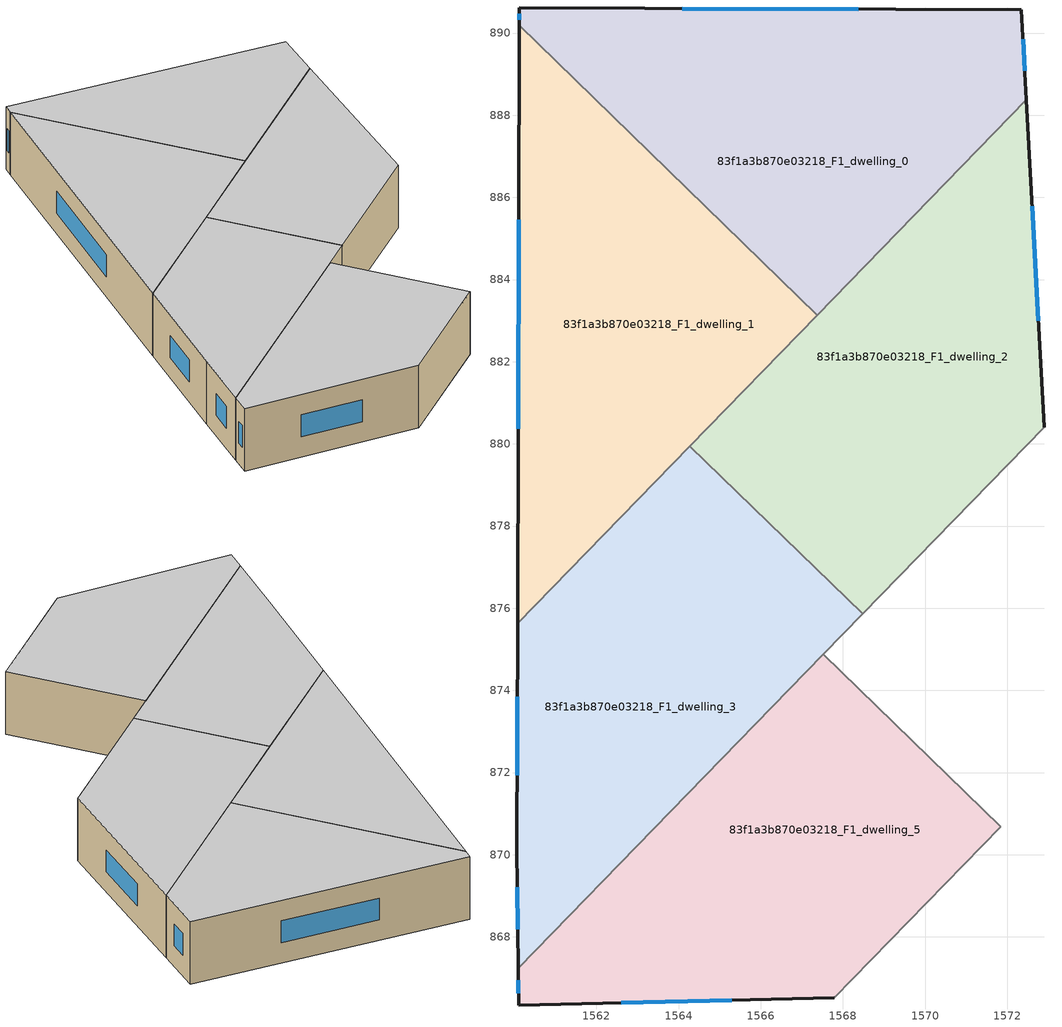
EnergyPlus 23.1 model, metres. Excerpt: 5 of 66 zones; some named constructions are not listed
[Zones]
83f1a3b870e03218_F1_dwelling_0
 floor to 83f1a3b870e03218_F0_dwelling_0 (EU_floor_Construction): 1572.34,890.57 1572.46,888.37 1567.37,883.14 1560.11,890.19 1560.11,890.61 z3
 wall outside (EU_wall_Construction): 1572.46,888.37 1572.34,890.57 1560.11,890.61 1560.11,890.19 z3:6
 wall to 83f1a3b870e03218_F1_dwelling_1 (EU_wall_Construction): 1560.11,890.19 1567.37,883.14 z3:6
 wall to 83f1a3b870e03218_F1_dwelling_2 (EU_wall_Construction): 1567.37,883.14 1572.46,888.37 z3:6
 window (EU_Window_Construction): 1560.11,890.47 1560.11,890.33 / 1568.37,890.58 1564.09,890.6 / 1572.42,889.09 1572.38,889.86 z3.98:5.02
 ceiling to 83f1a3b870e03218_F2_dwelling_0 (EU_floor_Construction): 1567.37,883.14 1572.46,888.37 1572.34,890.57 1560.11,890.61 1560.11,890.19 z6
83f1a3b870e03218_F1_dwelling_1
 floor to 83f1a3b870e03218_F0_dwelling_1 (EU_floor_Construction): 1567.37,883.14 1560.08,875.63 1560.11,890.19 z3
 wall outside (EU_wall_Construction): 1560.11,890.19 1560.08,875.63 z3:6
 wall to 83f1a3b870e03218_F1_dwelling_3 (EU_wall_Construction): 1560.08,875.63 1564.28,879.95 z3:6
 wall to 83f1a3b870e03218_F1_dwelling_2 (EU_wall_Construction): 1564.28,879.95 1567.37,883.14 z3:6
 window (EU_Window_Construction): 1560.1,885.45 1560.09,880.36 z3.98:5.02
 ceiling to 83f1a3b870e03218_F2_dwelling_1 (EU_floor_Construction): 1560.08,875.63 1567.37,883.14 1560.11,890.19 z6
83f1a3b870e03218_F1_dwelling_2
 floor to 83f1a3b870e03218_F0_dwelling_2 (EU_floor_Construction): 1572.46,888.37 1572.9,880.41 1568.48,875.86 1564.28,879.95 z3
 wall outside (EU_wall_Construction): 1572.9,880.41 1572.46,888.37 z3:6
 wall to 83f1a3b870e03218_F1_dwelling_3 (EU_wall_Construction): 1564.28,879.95 1568.48,875.86 z3:6
 wall to 83f1a3b870e03218_F1_dwelling_4 (EU_wall_Construction): 1568.48,875.86 1572.9,880.41 z3:6
 window (EU_Window_Construction): 1572.75,883 1572.6,885.78 z3.98:5.02
 ceiling to 83f1a3b870e03218_F2_dwelling_2 (EU_floor_Construction): 1568.48,875.86 1572.9,880.41 1572.46,888.37 1564.28,879.95 z6
83f1a3b870e03218_F1_dwelling_3
 floor to 83f1a3b870e03218_F0_dwelling_3 (EU_floor_Construction): 1568.48,875.86 1560.09,867.24 1560.06,870.15 1560.08,875.63 1564.28,879.95 z3
 wall outside (EU_wall_Construction): 1560.08,875.63 1560.06,870.15 1560.09,867.24 z3:6
 wall to 83f1a3b870e03218_F1_dwelling_5 (EU_wall_Construction): 1560.09,867.24 1567.52,874.88 z3:6
 wall to 83f1a3b870e03218_F1_dwelling_4 (EU_wall_Construction): 1567.52,874.88 1568.48,875.86 z3:6
 window (EU_Window_Construction): 1560.07,869.2 1560.08,868.19 / 1560.07,873.85 1560.07,871.93 z3.98:5.02
 ceiling to 83f1a3b870e03218_F2_dwelling_3 (EU_floor_Construction): 1560.09,867.24 1568.48,875.86 1564.28,879.95 1560.08,875.63 1560.06,870.15 z6
83f1a3b870e03218_F1_dwelling_5
 floor to 83f1a3b870e03218_F0_dwelling_5 (EU_floor_Construction): 1571.84,870.68 1567.79,866.52 1560.1,866.34 1560.09,867.24 1567.52,874.88 z3
 wall outside (EU_wall_Construction): 1560.09,867.24 1560.1,866.34 1567.79,866.52 z3:6
 wall to 83f1a3b870e03218_F1_dwelling_4 (EU_wall_Construction): 1571.84,870.68 1567.52,874.88 z3:6
 wall to 83f1a3b870e03218_F1_dwelling_7 (EU_wall_Construction): 1567.79,866.52 1571.84,870.68 z3:6
 window (EU_Window_Construction): 1562.6,866.4 1565.29,866.46 / 1560.1,866.95 1560.1,866.63 z3.98:5.02
 ceiling to 83f1a3b870e03218_F2_dwelling_5 (EU_floor_Construction): 1567.79,866.52 1571.84,870.68 1567.52,874.88 1560.09,867.24 1560.1,866.34 z6
[SCHEDULE:FILE] Column Number=1; Rows to Skip at Top=0; Number of Hours of Data=8760; Column Separator=Comma; Interpolate to Timestep=No; Minutes per Item=60; Adjust Schedule for Daylight Savings=Yes
Name | File
EU_Step8_GainSchedule_83f1a3b870e03218_F1_dwelling_4_f000 | ../../schedules/83f1a3b870e03218/83f1a3b870e03218_F1_dwelling_4_f000_gain.csv
EU_Step8_GainSchedule_83f1a3b870e03218_F1_dwelling_5_f000 | ../../schedules/83f1a3b870e03218/83f1a3b870e03218_F1_dwelling_5_f000_gain.csv
EU_Step8_GainSchedule_83f1a3b870e03218_F1_dwelling_6_f000 | ../../schedules/83f1a3b870e03218/83f1a3b870e03218_F1_dwelling_6_f000_gain.csv
EU_Step8_GainSchedule_83f1a3b870e03218_F1_dwelling_7_f000 | ../../schedules/83f1a3b870e03218/83f1a3b870e03218_F1_dwelling_7_f000_gain.csv
EU_Step8_GainSchedule_83f1a3b870e03218_F1_dwelling_8_f000 | ../../schedules/83f1a3b870e03218/83f1a3b870e03218_F1_dwelling_8_f000_gain.csv
EU_Step8_GainSchedule_83f1a3b870e03218_F1_dwelling_9_f000 | ../../schedules/83f1a3b870e03218/83f1a3b870e03218_F1_dwelling_9_f000_gain.csv
EU_Step8_GainSchedule_83f1a3b870e03218_F2_dwelling_0_f000 | ../../schedules/83f1a3b870e03218/83f1a3b870e03218_F2_dwelling_0_f000_gain.csv
EU_Step8_GainSchedule_83f1a3b870e03218_F2_dwelling_1_f000 | ../../schedules/83f1a3b870e03218/83f1a3b870e03218_F2_dwelling_1_f000_gain.csv
EU_Step8_GainSchedule_83f1a3b870e03218_F2_dwelling_2_f000 | ../../schedules/83f1a3b870e03218/83f1a3b870e03218_F2_dwelling_2_f000_gain.csv
EU_Step8_GainSchedule_83f1a3b870e03218_F2_dwelling_3_f000 | ../../schedules/83f1a3b870e03218/83f1a3b870e03218_F2_dwelling_3_f000_gain.csv
EU_Step8_GainSchedule_83f1a3b870e03218_F2_dwelling_4_f000 | ../../schedules/83f1a3b870e03218/83f1a3b870e03218_F2_dwelling_4_f000_gain.csv
EU_Step8_GainSchedule_83f1a3b870e03218_F2_dwelling_5_f000 | ../../schedules/83f1a3b870e03218/83f1a3b870e03218_F2_dwelling_5_f000_gain.csv
EU_Step8_GainSchedule_83f1a3b870e03218_F2_dwelling_6_f000 | ../../schedules/83f1a3b870e03218/83f1a3b870e03218_F2_dwelling_6_f000_gain.csv
EU_Step8_GainSchedule_83f1a3b870e03218_F2_dwelling_7_f000 | ../../schedules/83f1a3b870e03218/83f1a3b870e03218_F2_dwelling_7_f000_gain.csv
EU_Step8_GainSchedule_83f1a3b870e03218_F2_dwelling_8_f000 | ../../schedules/83f1a3b870e03218/83f1a3b870e03218_F2_dwelling_8_f000_gain.csv
EU_Step8_GainSchedule_83f1a3b870e03218_F2_dwelling_9_f000 | ../../schedules/83f1a3b870e03218/83f1a3b870e03218_F2_dwelling_9_f000_gain.csv
